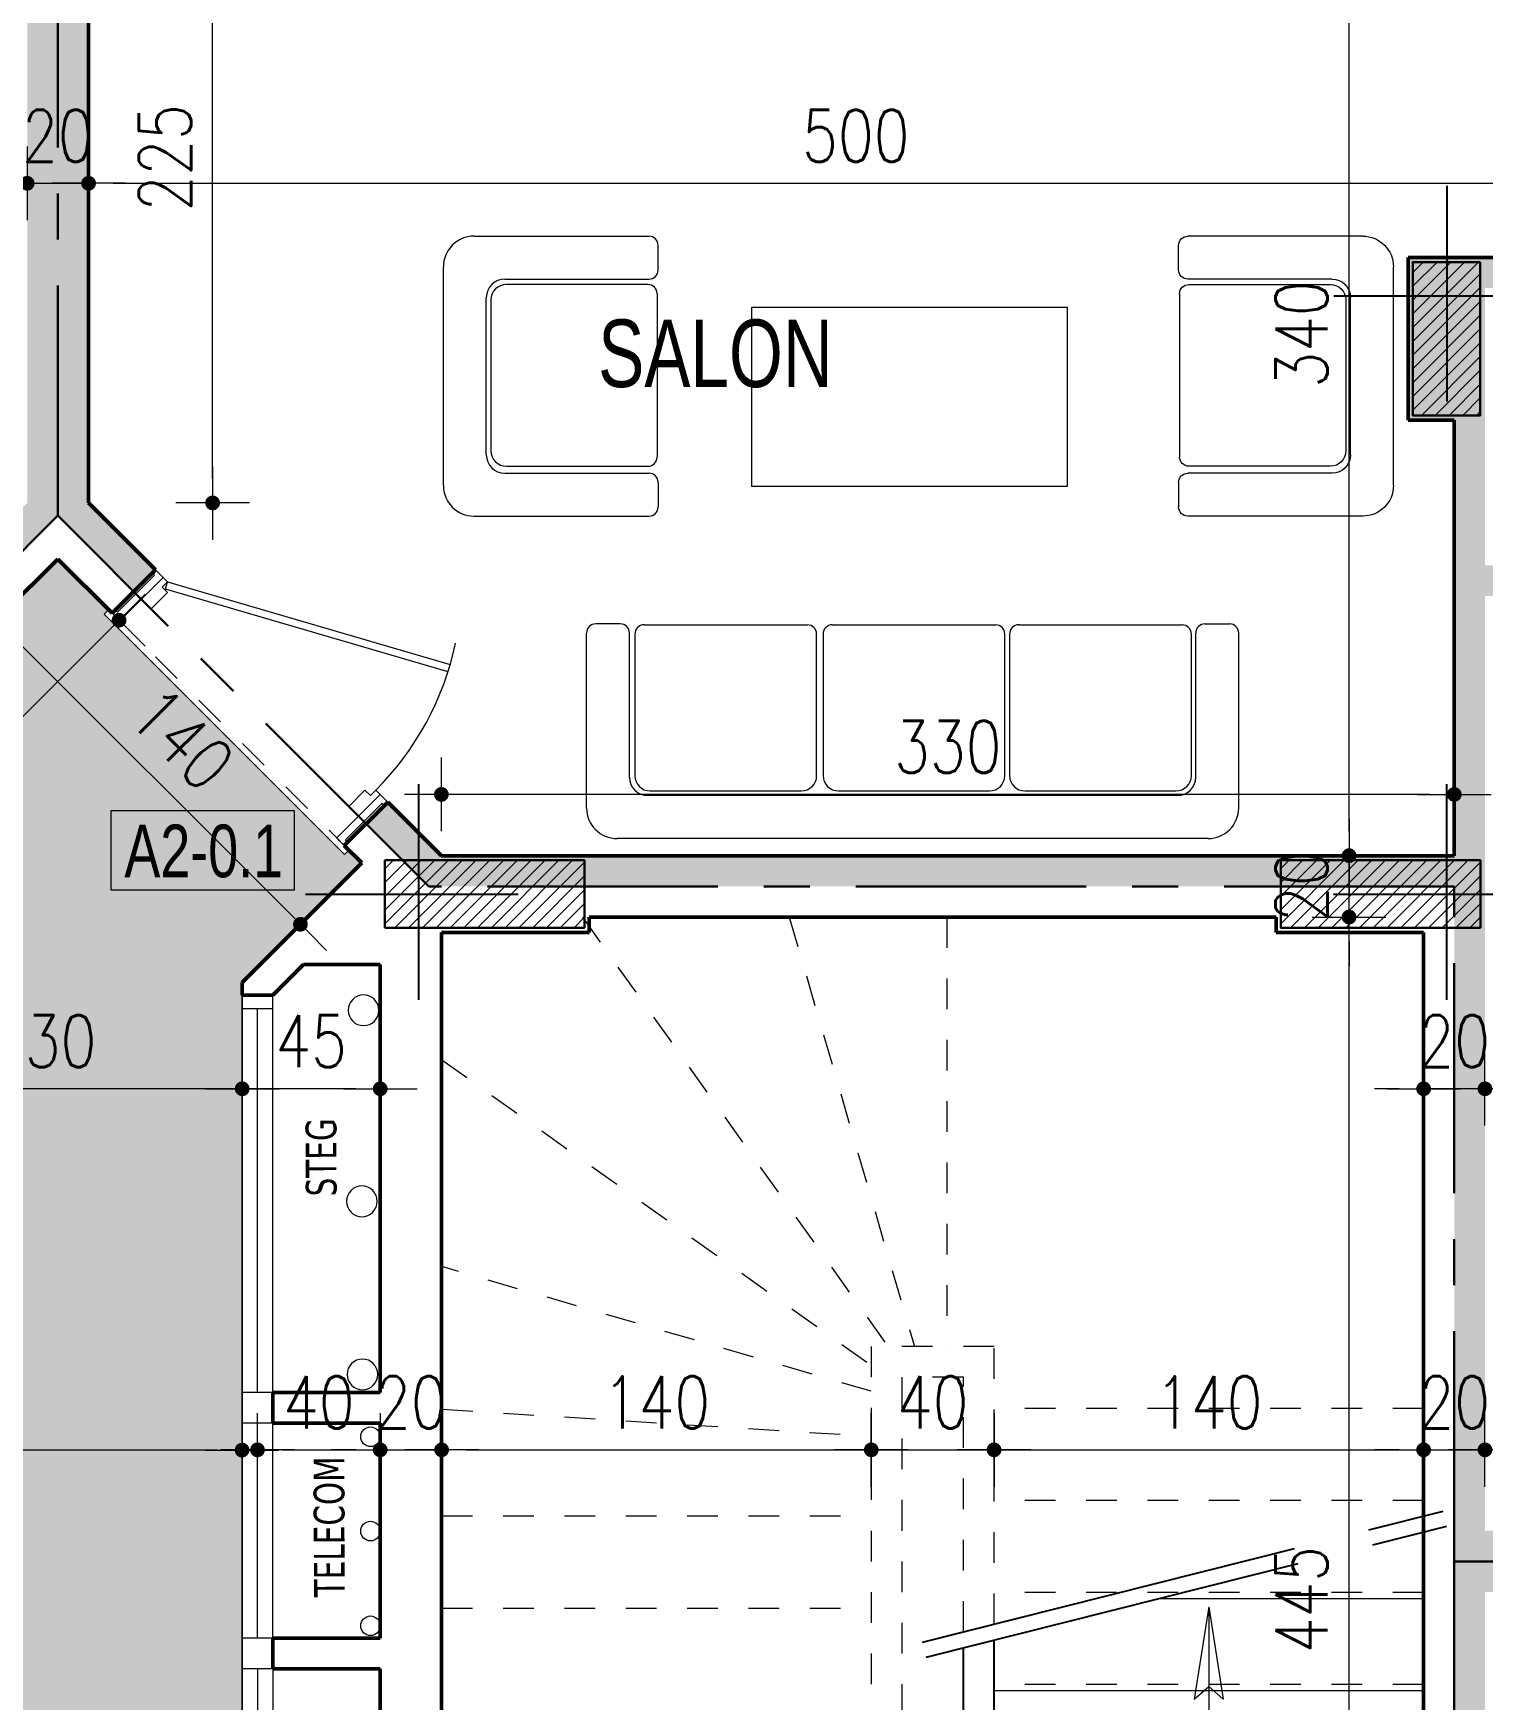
# Model space of a CAD drawing. Header units: millimetres. Extents: x 906 to 2589, y -1235 to -637.
# Drawn here: x 2512.02 to 2516.74, y -1221.06 to -1215.63 of the extents above; entities that cross this region are included whole.
import ezdxf
from ezdxf.enums import TextEntityAlignment as Align

# ---------------------------------------------------------------- set-up
doc = ezdxf.new("R2010")
doc.units = ezdxf.units.MM
for name, pattern in [('AXES', [2, 1.25, -0.25, 0.25, -0.25]), ('CONTINU', [0]), ('HIDDEN', [0.375, 0.25, -0.125])]:
    doc.linetypes.add(name, pattern=pattern)
doc.layers.get('DEFPOINTS').update_dxf_attribs({"color": 255, "lineweight": 13})
for name, color, linetype, lineweight in [('A-signe', 7, 'Continuous', 9), ('APPUITS', 7, 'Continuous', 18), ('AXE LIMITE', 1, 'AXES', 30), ('DIM.', 4, 'Continuous', 25), ('ESCALIER', 7, 'Continuous', 20), ('Extracteur cuisine 300m3', 7, 'Continuous', 20), ('FLECHE', 7, 'Continuous', 18), ('GARD- CORP', 7, 'Continuous', 25), ('HALL + COULOIR -HATCH', 71, 'Continuous', 15), ('interrompu', 7, 'HIDDEN', 15), ('MENUISERIE', 7, 'Continuous', 13), ('MEUBLE', 35, 'Continuous', 15), ('MUR 0.5', 7, 'Continuous', 50), ('POTEAUX ARCH', 7, 'Continuous', 30), ('POTEAUX HACHURE', 7, 'Continuous', 15), ('TEXTE', 7, 'Continuous', 20)]:
    doc.layers.add(name, color=color, linetype=linetype, lineweight=lineweight)
for name, color, linetype in [('AXE', 7, 'AXES'), ('TEINTE 1', 30, 'Continuous'), ('TEINTE 3', 150, 'Continuous'), ('teinte 5', 200, 'Continuous'), ('TEINTE SC', 254, 'Continuous')]:
    doc.layers.add(name, color=color, linetype=linetype)
doc.styles.add('atef', font='romans.shx', dxfattribs={"width": 0.8})
doc.styles.add('COTE', font='verdana.ttf', dxfattribs={"width": 0.7})
doc.styles.add('STYLE4', font='swisscl.ttf')
doc.dimstyles.new('COTEXT', dxfattribs={"dimscale": 0, "dimtxt": 0.17, "dimasz": 0.08, "dimexe": 0.015, "dimexo": 0.015, "dimgap": 0.07, "dimtad": 1, "dimdec": 0, "dimlfac": 100, "dimzin": 0, "dimdsep": 46, "dimtxsty": 'atef', "dimblk": 'SIG2', "dimcen": 0.15, "dimse1": 1, "dimse2": 1, "dimclrd": 256, "dimclre": 6, "dimclrt": 2, "dimadec": 0, "dimazin": 0, "dimtfac": 0.5, "dimtdec": 0, "dimtix": 1, "dimtmove": 2, "dimatfit": 1, "dimldrblk": 'SIG2', "dimfxl": 0.18, "dimtolj": 1, "dimtzin": 0, "dimlwd": 18, "dimarcsym": 0})
pattern_1 = [(45, (1414.793198, -316.19866), (-0.0224506403, 0.0224506403), [])]

# ---------------------------------------------------------------- blocks, each defined once
blk = doc.blocks.new('SIG2')
at = {"layer": 'A-signe'}
for p, q in [((0, 1.5), (0, 0.5)), ((-1.5, 0), (-0.5, 0)), ((-0.5, 0), (0.5, 0)), ((0, 0.5), (0, -0.5)), ((0.5, 0), (1.5, 0)), ((0, -0.5), (0, -1.5))]:
    blk.add_line(p, q, dxfattribs=at)
at = {"layer": 'A-signe', "const_width": 0.3}
blk.add_lwpolyline([(-0.15, 0, 1), (0.15, 0, 1)], format="xyb", close=True, dxfattribs=at)
blk = doc.blocks.new('*D763')
at = {"layer": 'DEFPOINTS', "color": 0, "transparency": 16777216}
for p in [(2516.751, -1219.0738), (2519.251, -1219.264), (2516.751, -1219.2819)]:
    blk.add_point(p, dxfattribs=at)
at = {"layer": 'DIM.', "lineweight": 18, "transparency": 16777216}
blk.add_line((2519.171, -1219.0738), (2516.831, -1219.0738), dxfattribs=at)
at = {"layer": 'DIM.', "lineweight": 18, "transparency": 16777216, "xscale": 0.08, "yscale": 0.08, "zscale": 0.08, "rotation": 180}
blk.add_blockref('SIG2', (2516.751, -1219.0738), dxfattribs=at)
at = {"layer": 'DIM.', "lineweight": 18, "transparency": 16777216, "xscale": 0.08, "yscale": 0.08, "zscale": 0.08}
blk.add_blockref('SIG2', (2519.251, -1219.0738), dxfattribs=at)
at = {"layer": 'DIM.', "color": 2, "transparency": 16777216, "insert": (2518.001, -1218.9188), "char_height": 0.17, "attachment_point": 5, "style": 'atef'}
blk.add_mtext('\\A1;250', dxfattribs=at)
blk = doc.blocks.new('PORTE')
at = {"layer": 'MENUISERIE'}
for p, q in [((0.02, 0), (0.8619, 0.4613)), ((0.8736, 0.4392), (0.0325, -0.0217)), ((0.0325, -0.0217), (0.02, 0))]:
    blk.add_line(p, q, dxfattribs=at)
for points in [[(0, 0), (0.02, 0), (0.02, -0.025), (0.045, -0.025), (0.045, -0.1), (0, -0.1)], [(1, 0), (0.98, 0), (0.98, -0.025), (0.955, -0.025), (0.955, -0.1), (1, -0.1)]]:
    blk.add_lwpolyline(points, dxfattribs=at)
blk.add_arc((0.02, 0), 0.96, 360, 32.9567, dxfattribs=at)
blk = doc.blocks.new('PORTE 1.00')
at = {"layer": 'MENUISERIE'}
blk.add_blockref('PORTE', (0, 0), dxfattribs=at)
blk = doc.blocks.new('*D632')
at = {"layer": 'DEFPOINTS', "color": 0, "transparency": 16777216}
for p in [(2515.976, -1218.514), (2516.3082, -1218.514), (2516.3836, -1222.964)]:
    blk.add_point(p, dxfattribs=at)
at = {"layer": 'DIM.', "lineweight": 18, "transparency": 16777216}
blk.add_line((2516.3082, -1222.884), (2516.3082, -1218.594), dxfattribs=at)
at = {"layer": 'DIM.', "lineweight": 18, "transparency": 16777216, "xscale": 0.08, "yscale": 0.08, "zscale": 0.08}
for p, rotation in [((2516.3082, -1218.514), 90), ((2516.3082, -1222.964), 270)]:
    blk.add_blockref('SIG2', p, dxfattribs=dict(at, rotation=rotation))
at = {"layer": 'DIM.', "color": 2, "transparency": 16777216, "insert": (2516.1532, -1220.739), "char_height": 0.17, "attachment_point": 5, "rotation": 90, "style": 'atef'}
blk.add_mtext('\\A1;445', dxfattribs=at)
blk = doc.blocks.new('*D633')
at = {"layer": 'DEFPOINTS', "color": 0, "transparency": 16777216}
for p in [(2516.3083, -1218.314), (2516.3838, -1218.314), (2515.9801, -1218.514)]:
    blk.add_point(p, dxfattribs=at)
at = {"layer": 'DIM.', "lineweight": 18, "transparency": 16777216}
for p, q in [((2516.3083, -1218.234), (2516.3083, -1218.154)), ((2516.3083, -1218.514), (2516.3083, -1218.314)), ((2516.3083, -1218.594), (2516.3083, -1218.674))]:
    blk.add_line(p, q, dxfattribs=at)
at = {"layer": 'DIM.', "lineweight": 18, "transparency": 16777216, "xscale": 0.08, "yscale": 0.08, "zscale": 0.08}
for p, rotation in [((2516.3083, -1218.314), 270), ((2516.3083, -1218.514), 90)]:
    blk.add_blockref('SIG2', p, dxfattribs=dict(at, rotation=rotation))
at = {"layer": 'DIM.', "color": 2, "transparency": 16777216, "insert": (2516.1533, -1218.414), "char_height": 0.17, "attachment_point": 5, "rotation": 90, "style": 'atef'}
blk.add_mtext('\\A1;20', dxfattribs=at)
blk = doc.blocks.new('*D800')
at = {"layer": 'DEFPOINTS', "color": 0, "transparency": 16777216}
for p in [(2516.3083, -1214.914), (2516.3083, -1214.914), (2516.3899, -1218.314)]:
    blk.add_point(p, dxfattribs=at)
at = {"layer": 'DIM.', "lineweight": 18, "transparency": 16777216}
blk.add_line((2516.3083, -1218.234), (2516.3083, -1214.994), dxfattribs=at)
at = {"layer": 'DIM.', "lineweight": 18, "transparency": 16777216, "xscale": 0.08, "yscale": 0.08, "zscale": 0.08}
for p, rotation in [((2516.3083, -1214.914), 90), ((2516.3083, -1218.314), 270)]:
    blk.add_blockref('SIG2', p, dxfattribs=dict(at, rotation=rotation))
at = {"layer": 'DIM.', "color": 2, "transparency": 16777216, "insert": (2516.1533, -1216.614), "char_height": 0.17, "attachment_point": 5, "rotation": 90, "style": 'atef'}
blk.add_mtext('\\A1;340', dxfattribs=at)
blk = doc.blocks.new('*D804')
at = {"layer": 'DEFPOINTS', "color": 0, "transparency": 16777216}
for p in [(2516.551, -1218.7587), (2516.751, -1218.7587), (2516.551, -1219.0738)]:
    blk.add_point(p, dxfattribs=at)
at = {"layer": 'DIM.', "lineweight": 18, "transparency": 16777216}
for p, q in [((2516.471, -1219.0738), (2516.391, -1219.0738)), ((2516.751, -1219.0738), (2516.551, -1219.0738)), ((2516.831, -1219.0738), (2516.911, -1219.0738))]:
    blk.add_line(p, q, dxfattribs=at)
at = {"layer": 'DIM.', "lineweight": 18, "transparency": 16777216, "xscale": 0.08, "yscale": 0.08, "zscale": 0.08}
blk.add_blockref('SIG2', (2516.551, -1219.0738), dxfattribs=at)
at = {"layer": 'DIM.', "lineweight": 18, "transparency": 16777216, "xscale": 0.08, "yscale": 0.08, "zscale": 0.08, "rotation": 180}
blk.add_blockref('SIG2', (2516.751, -1219.0738), dxfattribs=at)
at = {"layer": 'DIM.', "color": 2, "transparency": 16777216, "insert": (2516.651, -1218.9188), "char_height": 0.17, "attachment_point": 5, "style": 'atef'}
blk.add_mtext('\\A1;20', dxfattribs=at)
blk = doc.blocks.new('*D634')
at = {"layer": 'DEFPOINTS', "color": 0, "transparency": 16777216}
for p in [(2516.551, -1218.2207), (2513.3513, -1222.2862), (2513.3513, -1222.5864)]:
    blk.add_point(p, dxfattribs=at)
at = {"layer": 'DIM.', "lineweight": 18, "transparency": 16777216}
blk.add_line((2516.471, -1222.5864), (2513.4313, -1222.5864), dxfattribs=at)
at = {"layer": 'DIM.', "lineweight": 18, "transparency": 16777216, "xscale": 0.08, "yscale": 0.08, "zscale": 0.08, "rotation": 180}
blk.add_blockref('SIG2', (2513.3513, -1222.5864), dxfattribs=at)
at = {"layer": 'DIM.', "lineweight": 18, "transparency": 16777216, "xscale": 0.08, "yscale": 0.08, "zscale": 0.08}
blk.add_blockref('SIG2', (2516.551, -1222.5864), dxfattribs=at)
at = {"layer": 'DIM.', "color": 2, "transparency": 16777216, "insert": (2514.9512, -1222.4314), "char_height": 0.17, "attachment_point": 5, "style": 'atef'}
blk.add_mtext('\\A1;320', dxfattribs=at)
blk = doc.blocks.new('*D635')
at = {"layer": 'DEFPOINTS', "color": 0, "transparency": 16777216}
for p in [(2513.1513, -1218.1009), (2513.3513, -1222.2862), (2513.1513, -1222.5864)]:
    blk.add_point(p, dxfattribs=at)
at = {"layer": 'DIM.', "lineweight": 18, "transparency": 16777216}
for p, q in [((2513.0713, -1222.5864), (2512.9913, -1222.5864)), ((2513.3513, -1222.5864), (2513.1513, -1222.5864)), ((2513.4313, -1222.5864), (2513.5113, -1222.5864))]:
    blk.add_line(p, q, dxfattribs=at)
at = {"layer": 'DIM.', "lineweight": 18, "transparency": 16777216, "xscale": 0.08, "yscale": 0.08, "zscale": 0.08}
blk.add_blockref('SIG2', (2513.1513, -1222.5864), dxfattribs=at)
at = {"layer": 'DIM.', "lineweight": 18, "transparency": 16777216, "xscale": 0.08, "yscale": 0.08, "zscale": 0.08, "rotation": 180}
blk.add_blockref('SIG2', (2513.3513, -1222.5864), dxfattribs=at)
at = {"layer": 'DIM.', "color": 2, "transparency": 16777216, "insert": (2513.2513, -1222.4314), "char_height": 0.17, "attachment_point": 5, "style": 'atef'}
blk.add_mtext('\\A1;20', dxfattribs=at)
blk = doc.blocks.new('*D636')
at = {"layer": 'DEFPOINTS', "color": 0, "transparency": 16777216}
for p in [(2513.1513, -1218.6389), (2512.7015, -1218.7475), (2512.7015, -1219.0738)]:
    blk.add_point(p, dxfattribs=at)
at = {"layer": 'DIM.', "lineweight": 18, "transparency": 16777216}
blk.add_line((2513.0713, -1219.0738), (2512.7815, -1219.0738), dxfattribs=at)
at = {"layer": 'DIM.', "lineweight": 18, "transparency": 16777216, "xscale": 0.08, "yscale": 0.08, "zscale": 0.08, "rotation": 180}
blk.add_blockref('SIG2', (2512.7015, -1219.0738), dxfattribs=at)
at = {"layer": 'DIM.', "lineweight": 18, "transparency": 16777216, "xscale": 0.08, "yscale": 0.08, "zscale": 0.08}
blk.add_blockref('SIG2', (2513.1513, -1219.0738), dxfattribs=at)
at = {"layer": 'DIM.', "color": 2, "transparency": 16777216, "insert": (2512.9264, -1218.9188), "char_height": 0.17, "attachment_point": 5, "style": 'atef'}
blk.add_mtext('\\A1;45', dxfattribs=at)
blk = doc.blocks.new('*D637')
at = {"layer": 'DEFPOINTS', "color": 0, "transparency": 16777216}
for p in [(2511.4015, -1218.6921), (2512.7015, -1218.7475), (2511.4015, -1219.0738)]:
    blk.add_point(p, dxfattribs=at)
at = {"layer": 'DIM.', "lineweight": 18, "transparency": 16777216}
blk.add_line((2512.6215, -1219.0738), (2511.4815, -1219.0738), dxfattribs=at)
at = {"layer": 'DIM.', "lineweight": 18, "transparency": 16777216, "xscale": 0.08, "yscale": 0.08, "zscale": 0.08, "rotation": 180}
blk.add_blockref('SIG2', (2511.4015, -1219.0738), dxfattribs=at)
at = {"layer": 'DIM.', "lineweight": 18, "transparency": 16777216, "xscale": 0.08, "yscale": 0.08, "zscale": 0.08}
blk.add_blockref('SIG2', (2512.7015, -1219.0738), dxfattribs=at)
at = {"layer": 'DIM.', "color": 2, "transparency": 16777216, "insert": (2512.0515, -1218.9188), "char_height": 0.17, "attachment_point": 5, "style": 'atef'}
blk.add_mtext('\\A1;130', dxfattribs=at)
blk = doc.blocks.new('*D815')
at = {"layer": 'DEFPOINTS', "color": 0, "transparency": 16777216}
for p in [(2507.501, -1215.314), (2512.001, -1215.314), (2512.001, -1216.1226)]:
    blk.add_point(p, dxfattribs=at)
at = {"layer": 'DIM.', "lineweight": 18, "transparency": 16777216}
blk.add_line((2507.581, -1216.1226), (2511.921, -1216.1226), dxfattribs=at)
at = {"layer": 'DIM.', "lineweight": 18, "transparency": 16777216, "xscale": 0.08, "yscale": 0.08, "zscale": 0.08, "rotation": 180}
blk.add_blockref('SIG2', (2507.501, -1216.1226), dxfattribs=at)
at = {"layer": 'DIM.', "lineweight": 18, "transparency": 16777216, "xscale": 0.08, "yscale": 0.08, "zscale": 0.08}
blk.add_blockref('SIG2', (2512.001, -1216.1226), dxfattribs=at)
at = {"layer": 'DIM.', "color": 2, "transparency": 16777216, "insert": (2509.751, -1215.9676), "char_height": 0.17, "attachment_point": 5, "style": 'atef'}
blk.add_mtext('\\A1;450', dxfattribs=at)
blk = doc.blocks.new('*D816')
at = {"layer": 'DEFPOINTS', "color": 0, "transparency": 16777216}
for p in [(2512.001, -1215.314), (2512.201, -1215.3637), (2512.201, -1216.1226)]:
    blk.add_point(p, dxfattribs=at)
at = {"layer": 'DIM.', "lineweight": 18, "transparency": 16777216}
for p, q in [((2511.921, -1216.1226), (2511.841, -1216.1226)), ((2512.001, -1216.1226), (2512.201, -1216.1226)), ((2512.281, -1216.1226), (2512.361, -1216.1226))]:
    blk.add_line(p, q, dxfattribs=at)
at = {"layer": 'DIM.', "lineweight": 18, "transparency": 16777216, "xscale": 0.08, "yscale": 0.08, "zscale": 0.08}
blk.add_blockref('SIG2', (2512.001, -1216.1226), dxfattribs=at)
at = {"layer": 'DIM.', "lineweight": 18, "transparency": 16777216, "xscale": 0.08, "yscale": 0.08, "zscale": 0.08, "rotation": 180}
blk.add_blockref('SIG2', (2512.201, -1216.1226), dxfattribs=at)
at = {"layer": 'DIM.', "color": 2, "transparency": 16777216, "insert": (2512.101, -1215.9676), "char_height": 0.17, "attachment_point": 5, "style": 'atef'}
blk.add_mtext('\\A1;20', dxfattribs=at)
blk = doc.blocks.new('*D817')
at = {"layer": 'DEFPOINTS', "color": 0, "transparency": 16777216}
for p in [(2512.201, -1215.3637), (2517.201, -1216.1226), (2517.201, -1216.214)]:
    blk.add_point(p, dxfattribs=at)
at = {"layer": 'DIM.', "lineweight": 18, "transparency": 16777216}
blk.add_line((2512.281, -1216.1226), (2517.121, -1216.1226), dxfattribs=at)
at = {"layer": 'DIM.', "lineweight": 18, "transparency": 16777216, "xscale": 0.08, "yscale": 0.08, "zscale": 0.08, "rotation": 180}
blk.add_blockref('SIG2', (2512.201, -1216.1226), dxfattribs=at)
at = {"layer": 'DIM.', "lineweight": 18, "transparency": 16777216, "xscale": 0.08, "yscale": 0.08, "zscale": 0.08}
blk.add_blockref('SIG2', (2517.201, -1216.1226), dxfattribs=at)
at = {"layer": 'DIM.', "color": 2, "transparency": 16777216, "insert": (2514.701, -1215.9676), "char_height": 0.17, "attachment_point": 5, "style": 'atef'}
blk.add_mtext('\\A1;500', dxfattribs=at)
blk = doc.blocks.new('*D825')
at = {"layer": 'DEFPOINTS', "color": 0, "transparency": 16777216}
for p in [(2512.7513, -1219.7808), (2513.1513, -1220.164), (2513.1513, -1220.2506)]:
    blk.add_point(p, dxfattribs=at)
at = {"layer": 'DIM.', "lineweight": 18, "transparency": 16777216}
blk.add_line((2512.8313, -1220.2506), (2513.0713, -1220.2506), dxfattribs=at)
at = {"layer": 'DIM.', "lineweight": 18, "transparency": 16777216, "xscale": 0.08, "yscale": 0.08, "zscale": 0.08, "rotation": 180}
blk.add_blockref('SIG2', (2512.7513, -1220.2506), dxfattribs=at)
at = {"layer": 'DIM.', "lineweight": 18, "transparency": 16777216, "xscale": 0.08, "yscale": 0.08, "zscale": 0.08}
blk.add_blockref('SIG2', (2513.1513, -1220.2506), dxfattribs=at)
at = {"layer": 'DIM.', "color": 2, "transparency": 16777216, "insert": (2512.9513, -1220.0956), "char_height": 0.17, "attachment_point": 5, "style": 'atef'}
blk.add_mtext('\\A1;40', dxfattribs=at)
blk = doc.blocks.new('*D826')
at = {"layer": 'DEFPOINTS', "color": 0, "transparency": 16777216}
for p in [(2513.1513, -1220.164), (2513.3513, -1220.2506), (2513.3513, -1220.3608)]:
    blk.add_point(p, dxfattribs=at)
at = {"layer": 'DIM.', "lineweight": 18, "transparency": 16777216}
for p, q in [((2513.0713, -1220.2506), (2512.9913, -1220.2506)), ((2513.1513, -1220.2506), (2513.3513, -1220.2506)), ((2513.4313, -1220.2506), (2513.5113, -1220.2506))]:
    blk.add_line(p, q, dxfattribs=at)
at = {"layer": 'DIM.', "lineweight": 18, "transparency": 16777216, "xscale": 0.08, "yscale": 0.08, "zscale": 0.08}
blk.add_blockref('SIG2', (2513.1513, -1220.2506), dxfattribs=at)
at = {"layer": 'DIM.', "lineweight": 18, "transparency": 16777216, "xscale": 0.08, "yscale": 0.08, "zscale": 0.08, "rotation": 180}
blk.add_blockref('SIG2', (2513.3513, -1220.2506), dxfattribs=at)
at = {"layer": 'DIM.', "color": 2, "transparency": 16777216, "insert": (2513.2513, -1220.0956), "char_height": 0.17, "attachment_point": 5, "style": 'atef'}
blk.add_mtext('\\A1;20', dxfattribs=at)
blk = doc.blocks.new('*D827')
at = {"layer": 'DEFPOINTS', "color": 0, "transparency": 16777216}
for p in [(2514.7513, -1220.2506), (2514.7513, -1220.314), (2513.3513, -1220.3608)]:
    blk.add_point(p, dxfattribs=at)
at = {"layer": 'DIM.', "lineweight": 18, "transparency": 16777216}
blk.add_line((2513.4313, -1220.2506), (2514.6713, -1220.2506), dxfattribs=at)
at = {"layer": 'DIM.', "lineweight": 18, "transparency": 16777216, "xscale": 0.08, "yscale": 0.08, "zscale": 0.08, "rotation": 180}
blk.add_blockref('SIG2', (2513.3513, -1220.2506), dxfattribs=at)
at = {"layer": 'DIM.', "lineweight": 18, "transparency": 16777216, "xscale": 0.08, "yscale": 0.08, "zscale": 0.08}
blk.add_blockref('SIG2', (2514.7513, -1220.2506), dxfattribs=at)
at = {"layer": 'DIM.', "color": 2, "transparency": 16777216, "insert": (2514.0513, -1220.0956), "char_height": 0.17, "attachment_point": 5, "style": 'atef'}
blk.add_mtext('\\A1;140', dxfattribs=at)
blk = doc.blocks.new('*D651')
at = {"layer": 'DEFPOINTS', "color": 0, "transparency": 16777216}
for p in [(2515.1513, -1220.2506), (2515.1513, -1220.4158), (2514.7513, -1220.7054)]:
    blk.add_point(p, dxfattribs=at)
at = {"layer": 'DIM.', "lineweight": 18, "transparency": 16777216}
blk.add_line((2514.8313, -1220.2506), (2515.0713, -1220.2506), dxfattribs=at)
at = {"layer": 'DIM.', "lineweight": 18, "transparency": 16777216, "xscale": 0.08, "yscale": 0.08, "zscale": 0.08, "rotation": 180}
blk.add_blockref('SIG2', (2514.7513, -1220.2506), dxfattribs=at)
at = {"layer": 'DIM.', "lineweight": 18, "transparency": 16777216, "xscale": 0.08, "yscale": 0.08, "zscale": 0.08}
blk.add_blockref('SIG2', (2515.1513, -1220.2506), dxfattribs=at)
at = {"layer": 'DIM.', "color": 2, "transparency": 16777216, "insert": (2514.9513, -1220.0956), "char_height": 0.17, "attachment_point": 5, "style": 'atef'}
blk.add_mtext('\\A1;40', dxfattribs=at)
blk = doc.blocks.new('*D828')
at = {"layer": 'DEFPOINTS', "color": 0, "transparency": 16777216}
for p in [(2515.1513, -1219.914), (2516.551, -1220.2506), (2516.551, -1220.2506)]:
    blk.add_point(p, dxfattribs=at)
at = {"layer": 'DIM.', "lineweight": 18, "transparency": 16777216}
blk.add_line((2515.2313, -1220.2506), (2516.471, -1220.2506), dxfattribs=at)
at = {"layer": 'DIM.', "lineweight": 18, "transparency": 16777216, "xscale": 0.08, "yscale": 0.08, "zscale": 0.08, "rotation": 180}
blk.add_blockref('SIG2', (2515.1513, -1220.2506), dxfattribs=at)
at = {"layer": 'DIM.', "lineweight": 18, "transparency": 16777216, "xscale": 0.08, "yscale": 0.08, "zscale": 0.08}
blk.add_blockref('SIG2', (2516.551, -1220.2506), dxfattribs=at)
at = {"layer": 'DIM.', "color": 2, "transparency": 16777216, "insert": (2515.8511, -1220.0956), "char_height": 0.17, "attachment_point": 5, "style": 'atef'}
blk.add_mtext('\\A1;140', dxfattribs=at)
blk = doc.blocks.new('*D829')
at = {"layer": 'DEFPOINTS', "color": 0, "transparency": 16777216}
for p in [(2516.551, -1220.2506), (2516.751, -1220.2506), (2516.751, -1220.514)]:
    blk.add_point(p, dxfattribs=at)
at = {"layer": 'DIM.', "lineweight": 18, "transparency": 16777216}
for p, q in [((2516.471, -1220.2506), (2516.391, -1220.2506)), ((2516.551, -1220.2506), (2516.751, -1220.2506)), ((2516.831, -1220.2506), (2516.911, -1220.2506))]:
    blk.add_line(p, q, dxfattribs=at)
at = {"layer": 'DIM.', "lineweight": 18, "transparency": 16777216, "xscale": 0.08, "yscale": 0.08, "zscale": 0.08}
blk.add_blockref('SIG2', (2516.551, -1220.2506), dxfattribs=at)
at = {"layer": 'DIM.', "lineweight": 18, "transparency": 16777216, "xscale": 0.08, "yscale": 0.08, "zscale": 0.08, "rotation": 180}
blk.add_blockref('SIG2', (2516.751, -1220.2506), dxfattribs=at)
at = {"layer": 'DIM.', "color": 2, "transparency": 16777216, "insert": (2516.651, -1220.0956), "char_height": 0.17, "attachment_point": 5, "style": 'atef'}
blk.add_mtext('\\A1;20', dxfattribs=at)
blk = doc.blocks.new('*D830')
at = {"layer": 'DEFPOINTS', "color": 0, "transparency": 16777216}
for p in [(2518.251, -1220.2506), (2516.751, -1220.514), (2518.251, -1220.514)]:
    blk.add_point(p, dxfattribs=at)
at = {"layer": 'DIM.', "lineweight": 18, "transparency": 16777216}
blk.add_line((2516.831, -1220.2506), (2518.171, -1220.2506), dxfattribs=at)
at = {"layer": 'DIM.', "lineweight": 18, "transparency": 16777216, "xscale": 0.08, "yscale": 0.08, "zscale": 0.08, "rotation": 180}
blk.add_blockref('SIG2', (2516.751, -1220.2506), dxfattribs=at)
at = {"layer": 'DIM.', "lineweight": 18, "transparency": 16777216, "xscale": 0.08, "yscale": 0.08, "zscale": 0.08}
blk.add_blockref('SIG2', (2518.251, -1220.2506), dxfattribs=at)
at = {"layer": 'DIM.', "color": 2, "transparency": 16777216, "insert": (2517.501, -1220.0956), "char_height": 0.17, "attachment_point": 5, "style": 'atef'}
blk.add_mtext('\\A1;150', dxfattribs=at)
blk = doc.blocks.new('*D861')
at = {"layer": 'DEFPOINTS', "color": 0, "transparency": 16777216}
for p in [(2513.3506, -1218.1144), (2513.3506, -1218.314), (2516.651, -1218.314)]:
    blk.add_point(p, dxfattribs=at)
at = {"layer": 'DIM.', "lineweight": 18, "transparency": 16777216}
blk.add_line((2516.571, -1218.1144), (2513.4306, -1218.1144), dxfattribs=at)
at = {"layer": 'DIM.', "lineweight": 18, "transparency": 16777216, "xscale": 0.08, "yscale": 0.08, "zscale": 0.08, "rotation": 180}
blk.add_blockref('SIG2', (2513.3506, -1218.1144), dxfattribs=at)
at = {"layer": 'DIM.', "lineweight": 18, "transparency": 16777216, "xscale": 0.08, "yscale": 0.08, "zscale": 0.08}
blk.add_blockref('SIG2', (2516.651, -1218.1144), dxfattribs=at)
at = {"layer": 'DIM.', "color": 2, "transparency": 16777216, "insert": (2515.0008, -1217.9594), "char_height": 0.17, "attachment_point": 5, "style": 'atef'}
blk.add_mtext('\\A1;330', dxfattribs=at)
blk = doc.blocks.new('*D862')
at = {"layer": 'DEFPOINTS', "color": 0, "transparency": 16777216}
for p in [(2512.201, -1214.914), (2512.6052, -1214.914), (2512.201, -1217.1644)]:
    blk.add_point(p, dxfattribs=at)
at = {"layer": 'DIM.', "lineweight": 18, "transparency": 16777216}
blk.add_line((2512.6052, -1217.0844), (2512.6052, -1214.994), dxfattribs=at)
at = {"layer": 'DIM.', "lineweight": 18, "transparency": 16777216, "xscale": 0.08, "yscale": 0.08, "zscale": 0.08}
for p, rotation in [((2512.6052, -1214.914), 90), ((2512.6052, -1217.1644), 270)]:
    blk.add_blockref('SIG2', p, dxfattribs=dict(at, rotation=rotation))
at = {"layer": 'DIM.', "color": 2, "transparency": 16777216, "insert": (2512.4502, -1216.0392), "char_height": 0.17, "attachment_point": 5, "rotation": 90, "style": 'atef'}
blk.add_mtext('\\A1;225', dxfattribs=at)
blk = doc.blocks.new('*D890')
at = {"layer": 'DEFPOINTS', "color": 0, "transparency": 16777216}
for p in [(2510.5513, -1220.2515), (2510.5513, -1221.0547), (2512.7013, -1221.0547)]:
    blk.add_point(p, dxfattribs=at)
at = {"layer": 'DIM.', "lineweight": 18, "transparency": 16777216}
blk.add_line((2512.6213, -1220.2515), (2510.6313, -1220.2515), dxfattribs=at)
at = {"layer": 'DIM.', "lineweight": 18, "transparency": 16777216, "xscale": 0.08, "yscale": 0.08, "zscale": 0.08, "rotation": 180}
blk.add_blockref('SIG2', (2510.5513, -1220.2515), dxfattribs=at)
at = {"layer": 'DIM.', "lineweight": 18, "transparency": 16777216, "xscale": 0.08, "yscale": 0.08, "zscale": 0.08}
blk.add_blockref('SIG2', (2512.7013, -1220.2515), dxfattribs=at)
at = {"layer": 'DIM.', "color": 2, "transparency": 16777216, "insert": (2511.6263, -1220.0965), "char_height": 0.17, "attachment_point": 5, "style": 'atef'}
blk.add_mtext('\\A1;215', dxfattribs=at)
blk = doc.blocks.new('*D1055')
at = {"layer": 'DEFPOINTS', "color": 0, "transparency": 16777216}
for p in [(2512.101, -1217.3472), (2511.9009, -1217.5473), (2513.0913, -1218.3376)]:
    blk.add_point(p, dxfattribs=at)
at = {"layer": 'DIM.', "lineweight": 18, "transparency": 16777216}
blk.add_line((2512.8347, -1218.4811), (2511.9575, -1217.6039), dxfattribs=at)
at = {"layer": 'DIM.', "lineweight": 18, "transparency": 16777216, "xscale": 0.08, "yscale": 0.08, "zscale": 0.08}
for p, rotation in [((2511.9009, -1217.5473), 135.0000000000066), ((2512.8913, -1218.5377), 315.0000000000066)]:
    blk.add_blockref('SIG2', p, dxfattribs=dict(at, rotation=rotation))
at = {"layer": 'DIM.', "color": 2, "transparency": 16777216, "insert": (2512.5057, -1217.9329), "char_height": 0.17, "attachment_point": 5, "rotation": 315, "style": 'atef'}
blk.add_mtext('\\A1;140', dxfattribs=at)
blk = doc.blocks.new('*D1056')
at = {"layer": 'DEFPOINTS', "color": 0, "transparency": 16777216}
for p in [(2512.101, -1217.3472), (2512.3004, -1217.5466), (2511.1107, -1218.3375)]:
    blk.add_point(p, dxfattribs=at)
at = {"layer": 'DIM.', "lineweight": 18, "transparency": 16777216}
blk.add_line((2511.3667, -1218.4803), (2512.2438, -1217.6032), dxfattribs=at)
at = {"layer": 'DIM.', "lineweight": 18, "transparency": 16777216, "xscale": 0.08, "yscale": 0.08, "zscale": 0.08}
for p, rotation in [((2512.3004, -1217.5466), 45.00000000002631), ((2511.3101, -1218.5369), 225.0000000000263)]:
    blk.add_blockref('SIG2', p, dxfattribs=dict(at, rotation=rotation))
at = {"layer": 'DIM.', "color": 2, "transparency": 16777216, "insert": (2511.6956, -1217.9321), "char_height": 0.17, "attachment_point": 5, "rotation": 45, "style": 'atef'}
blk.add_mtext('\\A1;140', dxfattribs=at)
blk = doc.blocks.new('Sofa3P')
for p, q in [((-0.9625, 0), (0.9625, 0)), ((-1.0625, -0.1), (-1.0625, -0.6699)), ((1.0625, -0.1), (1.0625, -0.6699)), ((-0.8625, -0.14), (0.8625, -0.14)), ((-0.3659, -0.1553), (-0.8582, -0.1553)), ((0.2417, -0.1553), (-0.2505, -0.1553)), ((0.855, -0.1553), (0.3627, -0.1553)), ((-0.9225, -0.2), (-0.9225, -0.6699)), ((-0.9082, -0.2053), (-0.9082, -0.6667)), ((-0.3159, -0.6667), (-0.3159, -0.2053)), ((-0.3005, -0.2053), (-0.3005, -0.6667)), ((0.2917, -0.6667), (0.2917, -0.2053)), ((0.3127, -0.2053), (0.3127, -0.6667)), ((0.905, -0.6667), (0.905, -0.2053)), ((0.9225, -0.2), (0.9225, -0.6699)), ((-0.9525, -0.6999), (-1.0325, -0.6999)), ((-0.3459, -0.6967), (-0.8782, -0.6967)), ((0.2617, -0.6967), (-0.2705, -0.6967)), ((0.875, -0.6967), (0.3427, -0.6967)), ((0.9525, -0.6999), (1.0325, -0.6999))]:
    blk.add_line(p, q)
for centre, radius, start, end in [((-0.9625, -0.1), 0.1, 90, 180), ((0.9625, -0.1), 0.1, 0, 90), ((-0.8625, -0.2), 0.06, 90, 180), ((-0.8582, -0.2053), 0.05, 90, 180), ((-0.3659, -0.2053), 0.05, 0, 90), ((-0.2505, -0.2053), 0.05, 90, 180), ((0.2417, -0.2053), 0.05, 0, 90), ((0.3627, -0.2053), 0.05, 90, 180), ((0.855, -0.2053), 0.05, 0, 90), ((0.8625, -0.2), 0.06, 0, 90), ((-1.0325, -0.6699), 0.03, 180, 270), ((-0.9525, -0.6699), 0.03, 270, 0), ((-0.8782, -0.6667), 0.03, 180, 270), ((-0.3459, -0.6667), 0.03, 270, 0), ((-0.2705, -0.6667), 0.03, 180, 270), ((0.2617, -0.6667), 0.03, 270, 0), ((0.3427, -0.6667), 0.03, 180, 270), ((0.875, -0.6667), 0.03, 270, 0), ((0.9525, -0.6699), 0.03, 180, 270), ((1.0325, -0.6699), 0.03, 270, 0)]:
    blk.add_arc(centre, radius, start, end)
blk = doc.blocks.new('Sofa1P')
for p, q in [((-0.3562, 0), (0.3562, 0)), ((-0.4562, -0.1), (-0.4562, -0.6699)), ((0.4562, -0.1), (0.4562, -0.6699)), ((-0.2563, -0.14), (0.2563, -0.14)), ((0.2487, -0.1553), (-0.2436, -0.1553)), ((-0.3162, -0.2), (-0.3162, -0.6699)), ((-0.2936, -0.2053), (-0.2936, -0.6667)), ((0.2987, -0.6667), (0.2987, -0.2053)), ((0.3162, -0.2), (0.3162, -0.6699)), ((-0.3462, -0.6999), (-0.4262, -0.6999)), ((0.2687, -0.6967), (-0.2636, -0.6967)), ((0.3462, -0.6999), (0.4262, -0.6999))]:
    blk.add_line(p, q)
for centre, radius, start, end in [((-0.3562, -0.1), 0.1, 90, 180), ((0.3562, -0.1), 0.1, 0, 90), ((-0.2563, -0.2), 0.06, 90, 180), ((-0.2436, -0.2053), 0.05, 90, 180), ((0.2487, -0.2053), 0.05, 0, 90), ((0.2563, -0.2), 0.06, 0, 90), ((-0.4262, -0.6699), 0.03, 180, 270), ((-0.3462, -0.6699), 0.03, 270, 0), ((-0.2636, -0.6667), 0.03, 180, 270), ((0.2687, -0.6667), 0.03, 270, 0), ((0.3462, -0.6699), 0.03, 180, 270), ((0.4262, -0.6699), 0.03, 270, 0)]:
    blk.add_arc(centre, radius, start, end)

msp = doc.modelspace()

# ---------------------------------------------------------------- hatches: boundary and pattern name
at = {"layer": 'POTEAUX HACHURE'}
h = msp.add_hatch(dxfattribs=at)
h.set_pattern_fill('ANSI31', color=256, scale=0.01)
h.set_pattern_definition([(45, (1414.79302, -322.498674), (-0.0224506403, 0.0224506403), [])])
h.paths.add_polyline_path([(2516.7358, -1216.3791), (2516.5157, -1216.3791), (2516.5157, -1216.879), (2516.7358, -1216.879)])
h = msp.add_hatch(dxfattribs=at)
h.set_pattern_fill('ANSI31', color=256, scale=0.01)
h.set_pattern_definition(pattern_1)
h.paths.add_polyline_path([(2513.1667, -1218.549), (2513.8168, -1218.549), (2513.8168, -1218.3291), (2513.1667, -1218.3291)])
h = msp.add_hatch(dxfattribs=at)
h.set_pattern_fill('ANSI31', color=256, scale=0.01)
h.set_pattern_definition(pattern_1)
h.paths.add_polyline_path([(2516.736, -1218.549), (2516.0858, -1218.549), (2516.0858, -1218.3291), (2516.736, -1218.3291)])
at = {"layer": 'TEINTE 1', "linetype": 'CONTINU'}
h = msp.add_hatch(color=256, dxfattribs=at)
h.dxf.hatch_style = 1
h.paths.add_polyline_path([(2516.651, -1220.614), (2516.651, -1221.9239), (2516.751, -1221.9239), (2516.751, -1220.714), (2518.251, -1220.714), (2518.251, -1220.814), (2518.501, -1220.814), (2518.501, -1220.714), (2519.0709, -1220.714), (2519.0709, -1220.7639), (2519.501, -1220.7639), (2519.501, -1220.614)])
at = {"layer": 'TEINTE 3', "linetype": 'CONTINU'}
h = msp.add_hatch(color=256, dxfattribs=at)
h.dxf.hatch_style = 1
h.paths.add_polyline_path([(2512.101, -1213.464), (2512.001, -1213.464), (2512.001, -1214.564), (2511.901, -1214.564), (2511.901, -1214.914), (2512.001, -1214.914), (2512.001, -1217.1644), (2511.7828, -1217.3826), (2511.8535, -1217.4533), (2512.101, -1217.2058)])
at = {"layer": 'teinte 5', "linetype": 'CONTINU'}
h = msp.add_hatch(color=256, dxfattribs=at)
h.dxf.hatch_style = 1
h.paths.add_polyline_path([(2512.401, -1214.564), (2512.201, -1214.564), (2512.201, -1213.464), (2512.101, -1213.464), (2512.101, -1217.2058), (2512.3485, -1217.4533), (2512.4192, -1217.3826), (2512.201, -1217.1644), (2512.201, -1214.914), (2512.401, -1214.914)])
h = msp.add_hatch(color=256, dxfattribs=at)
h.dxf.hatch_style = 1
h.paths.add_polyline_path([(2516.7511, -1216.464), (2517.2511, -1216.464), (2517.2511, -1216.564), (2517.3511, -1216.564), (2517.3511, -1216.464), (2517.4404, -1216.464), (2517.4404, -1216.364), (2517.301, -1216.364), (2517.301, -1216.214), (2517.201, -1216.214), (2517.201, -1216.364), (2516.5008, -1216.364), (2516.5008, -1216.8941), (2516.651, -1216.8941), (2516.651, -1218.314), (2513.3506, -1218.314), (2513.1758, -1218.1392), (2513.1051, -1218.2099), (2513.3092, -1218.414), (2516.651, -1218.414), (2516.651, -1220.614), (2519.501, -1220.614), (2519.501, -1220.514), (2518.501, -1220.514), (2518.501, -1220.414), (2518.251, -1220.414), (2518.251, -1220.514), (2516.751, -1220.514), (2516.751, -1217.4679), (2517.3511, -1217.4679), (2517.3511, -1217.3679), (2516.7511, -1217.3679)])
at = {"layer": 'TEINTE SC'}
h = msp.add_hatch(color=256, dxfattribs=at)
h.dxf.hatch_style = 1
h.paths.add_polyline_path([(2510.6213, -1223.7558), (2510.6013, -1223.7558), (2510.6013, -1223.964), (2510.701, -1223.964), (2510.701, -1224.2658), (2510.721, -1224.2658), (2510.721, -1225.3734), (2510.701, -1225.3734), (2510.701, -1228.264), (2512.251, -1228.264), (2512.251, -1226.544), (2512.201, -1226.544), (2512.201, -1226.264), (2512.251, -1226.264), (2512.2509, -1226.13), (2512.2309, -1226.13), (2512.2309, -1225.0224), (2512.2509, -1225.0224), (2512.251, -1222.964), (2513.1513, -1222.964), (2513.1513, -1222.8337), (2513.1313, -1222.8337), (2513.1313, -1221.7983), (2513.1513, -1221.7983), (2513.1513, -1221.764), (2512.7015, -1221.764), (2512.7015, -1218.7275), (2513.0913, -1218.3376), (2513.0494, -1218.2957), (2513.0353, -1218.3098), (2512.2521, -1217.5267), (2512.2662, -1217.5125), (2512.101, -1217.3472), (2511.9357, -1217.5125), (2511.9498, -1217.5267), (2511.1666, -1218.3098), (2511.1525, -1218.2957), (2511.1107, -1218.3375), (2511.4015, -1218.6282), (2511.4015, -1219.664), (2510.5514, -1219.664), (2510.5513, -1221.364), (2510.6013, -1221.364), (2510.6013, -1221.6478), (2510.6213, -1221.6478), (2510.6213, -1222.5854), (2510.6013, -1222.5854), (2510.6013, -1222.8183), (2510.6213, -1222.8183)])

# ---------------------------------------------------------------- linework, layer by layer
at = {"layer": 'APPUITS'}
msp.add_lwpolyline([(2512.2662, -1217.5125), (2512.2521, -1217.5267), (2513.0353, -1218.3098), (2513.0494, -1218.2957)], dxfattribs=at)
at = {"layer": 'AXE'}
for p, q in [((2516.6264, -1216.1309), (2516.6264, -1216.8339)), ((2516.2581, -1216.489), (2516.9513, -1216.489)), ((2513.2763, -1218.0809), (2513.2763, -1218.7839)), ((2516.6261, -1218.0809), (2516.6261, -1218.7839)), ((2512.908, -1218.439), (2513.6012, -1218.439)), ((2516.2578, -1218.439), (2516.951, -1218.439)), ((2514.9184, -1220.8777), (2516.6149, -1220.4507)), ((2514.9306, -1220.9262), (2516.6271, -1220.4992))]:
    msp.add_line(p, q, dxfattribs=at)
at = {"layer": 'AXE LIMITE', "ltscale": 0.6}
for points in [[(2505.201, -1220.614), (2508.4513, -1220.614), (2508.4513, -1219.414), (2510.901, -1219.414), (2510.901, -1218.4058), (2512.101, -1217.2058), (2512.101, -1213.464)], [(2519.501, -1220.614), (2516.651, -1220.614), (2516.651, -1218.414), (2513.3092, -1218.414), (2512.101, -1217.2058), (2512.101, -1213.464)], [(2525.7231, -1220.614), (2516.651, -1220.614), (2516.651, -1223.064), (2512.351, -1223.064), (2512.351, -1230.014)]]:
    msp.add_lwpolyline(points, dxfattribs=at)
at = {"layer": 'ESCALIER'}
for p, q in [((2516.5512, -1220.7358), (2515.6871, -1220.7358)), ((2516.5512, -1221.0358), (2515.1513, -1221.0358))]:
    msp.add_line(p, q, dxfattribs=at)
at = {"layer": 'FLECHE'}
msp.add_line((2515.8514, -1220.7626), (2515.8513, -1221.364), dxfattribs=at)
for points in [[(2515.8514, -1220.7626), (2515.8031, -1221.0633), (2515.8508, -1221.0219)], [(2515.8514, -1220.7626), (2515.8982, -1221.0636), (2515.8508, -1221.0219)]]:
    msp.add_lwpolyline(points, dxfattribs=at)
at = {"layer": 'GARD- CORP'}
for points in [[(2514.8513, -1221.564), (2515.1513, -1221.564), (2515.1513, -1220.8706)], [(2514.8513, -1221.464), (2515.0513, -1221.464), (2515.0513, -1220.8958)]]:
    msp.add_lwpolyline(points, dxfattribs=at)
at = {"layer": 'HALL + COULOIR -HATCH', "linetype": 'Continuous'}
msp.add_lwpolyline([(2512.2309, -1226.13), (2512.2309, -1225.0224), (2512.2509, -1225.0224), (2512.251, -1222.964), (2513.1513, -1222.964), (2513.1513, -1222.8337), (2513.1313, -1222.8337), (2513.1313, -1221.7983), (2513.1513, -1221.7983), (2513.1513, -1221.764), (2512.7015, -1221.764), (2512.7015, -1218.7275), (2513.0913, -1218.3376), (2513.0494, -1218.2957), (2513.0353, -1218.3098), (2512.2521, -1217.5267), (2512.2662, -1217.5125), (2512.101, -1217.3472), (2511.9357, -1217.5125)], dxfattribs=at)
at = {"layer": 'interrompu', "ltscale": 0.2}
for p, q in [((2512.2777, -1217.524), (2513.0343, -1218.2806)), ((2513.81, -1218.514), (2514.8062, -1219.914)), ((2514.4839, -1218.514), (2514.8919, -1219.914)), ((2514.9973, -1218.514), (2514.9973, -1219.914)), ((2513.3515, -1218.9792), (2514.7513, -1219.9755)), ((2514.7513, -1220.0598), (2513.3515, -1219.6535)), ((2513.3528, -1220.1184), (2514.75, -1220.2061)), ((2516.5512, -1220.1158), (2515.1513, -1220.1158)), ((2516.5512, -1220.4158), (2515.1513, -1220.4158)), ((2513.3515, -1220.4661), (2514.7513, -1220.4661)), ((2516.5512, -1220.7158), (2515.1513, -1220.7158)), ((2513.3515, -1220.7661), (2514.7513, -1220.7661)), ((2516.5512, -1221.0158), (2515.1513, -1221.0158))]:
    msp.add_line(p, q, dxfattribs=at)
for points in [[(2515.1513, -1220.8191), (2515.1513, -1219.914), (2514.7513, -1219.914), (2514.7513, -1221.564), (2514.8513, -1221.564)], [(2515.0513, -1220.8442), (2515.0513, -1220.014), (2514.8513, -1220.014), (2514.8513, -1221.464)]]:
    msp.add_lwpolyline(points, dxfattribs=at)
at = {"layer": 'MENUISERIE'}
for p, q in [((2512.7013, -1218.7689), (2512.7013, -1221.664)), ((2512.8013, -1220.064), (2512.8013, -1218.7689)), ((2512.8013, -1218.8129), (2512.7013, -1218.8129)), ((2512.7513, -1220.064), (2512.7513, -1218.8129)), ((2512.8013, -1220.064), (2512.7013, -1220.064)), ((2512.8013, -1220.164), (2512.7013, -1220.164)), ((2512.7513, -1220.864), (2512.7513, -1220.164)), ((2512.8013, -1220.864), (2512.8013, -1220.164)), ((2512.8013, -1220.864), (2512.7013, -1220.864)), ((2512.8013, -1220.964), (2512.7013, -1220.964)), ((2512.7513, -1220.964), (2512.7513, -1221.6187)), ((2512.8013, -1220.964), (2512.8013, -1221.664))]:
    msp.add_line(p, q, dxfattribs=at)
for points in [[(2512.4192, -1217.3826), (2512.4439, -1217.4073), (2512.3025, -1217.5488), (2512.2777, -1217.524), (2512.2883, -1217.5134), (2512.2954, -1217.5205), (2512.4156, -1217.4003), (2512.4086, -1217.3932)], [(2513.1758, -1218.1392), (2513.151, -1218.1144), (2513.0096, -1218.2559), (2513.0343, -1218.2806), (2513.045, -1218.27), (2513.0379, -1218.2629), (2513.1581, -1218.1427), (2513.1652, -1218.1498)]]:
    msp.add_lwpolyline(points, close=True, dxfattribs=at)
at = {"layer": 'MEUBLE'}
msp.add_lwpolyline([(2514.3618, -1217.1108), (2514.3618, -1216.5259), (2515.3897, -1216.5259), (2515.3897, -1217.1108)], close=True, dxfattribs=at)
at = {"layer": 'MUR 0.5'}
for p, q in [((2512.201, -1214.914), (2512.201, -1217.1644)), ((2516.5008, -1216.364), (2517.201, -1216.364)), ((2516.5008, -1216.364), (2516.5008, -1216.8941)), ((2516.651, -1216.8941), (2516.5008, -1216.8941)), ((2516.651, -1216.8941), (2516.651, -1218.314)), ((2512.201, -1217.1644), (2512.4192, -1217.3826)), ((2512.101, -1217.3472), (2511.9242, -1217.524)), ((2512.101, -1217.3472), (2512.2777, -1217.524)), ((2512.4192, -1217.3826), (2512.2777, -1217.524)), ((2513.1758, -1218.1392), (2513.0343, -1218.2806)), ((2513.1758, -1218.1392), (2513.3506, -1218.314)), ((2513.0343, -1218.2806), (2513.0913, -1218.3376)), ((2513.0913, -1218.3376), (2512.7015, -1218.7275)), ((2513.3506, -1218.314), (2516.651, -1218.314)), ((2513.8317, -1218.514), (2516.071, -1218.514)), ((2513.8317, -1218.514), (2513.8317, -1218.564)), ((2516.071, -1218.514), (2516.071, -1218.564)), ((2513.3513, -1221.8196), (2513.3513, -1218.564)), ((2513.8317, -1218.564), (2513.3513, -1218.564)), ((2516.071, -1218.564), (2516.551, -1218.564)), ((2516.551, -1222.914), (2516.551, -1218.564)), ((2512.9015, -1218.6689), (2512.8015, -1218.7689)), ((2512.9015, -1218.6689), (2513.1513, -1218.6689)), ((2513.1513, -1220.064), (2513.1513, -1218.6689)), ((2512.7015, -1218.7689), (2512.7015, -1218.7275)), ((2512.8015, -1218.7689), (2512.7015, -1218.7689)), ((2512.8013, -1220.064), (2513.1513, -1220.064)), ((2512.8013, -1220.164), (2512.8013, -1220.064)), ((2512.8013, -1220.164), (2513.1513, -1220.164)), ((2513.1513, -1220.864), (2513.1513, -1220.164)), ((2512.8013, -1220.864), (2513.1513, -1220.864)), ((2512.8013, -1220.964), (2512.8013, -1220.864)), ((2512.8013, -1220.964), (2513.1513, -1220.964)), ((2513.1513, -1221.664), (2513.1513, -1220.964))]:
    msp.add_line(p, q, dxfattribs=at)
at = {"layer": 'POTEAUX ARCH'}
for points in [[(2516.7358, -1216.3791), (2516.5157, -1216.3791), (2516.5157, -1216.879), (2516.7358, -1216.879)], [(2513.1667, -1218.549), (2513.8168, -1218.549), (2513.8168, -1218.3291), (2513.1667, -1218.3291)], [(2516.736, -1218.549), (2516.0858, -1218.549), (2516.0858, -1218.3291), (2516.736, -1218.3291)]]:
    msp.add_lwpolyline(points, close=True, dxfattribs=at)
at = {"layer": 'TEXTE'}
msp.add_lwpolyline([(2512.2745, -1218.1666), (2512.8706, -1218.1666), (2512.8706, -1218.4265), (2512.2745, -1218.4265)], close=True, dxfattribs=at)
at = {"layer": 'TEXTE', "linetype": 'Continuous'}
for points in [[(2513.097, -1218.768, 0.999998), (2513.097, -1218.868, 1), (2513.097, -1218.768)], [(2513.0915, -1219.3906, 0.999998), (2513.0915, -1219.4906, 1), (2513.0915, -1219.3906)], [(2513.0934, -1219.9547, 0.999998), (2513.0934, -1220.0547, 1), (2513.0934, -1219.9547)], [(2513.1516, -1220.2079, -0.999997), (2513.0876, -1220.2079, -0.999998), (2513.1516, -1220.2079)], [(2513.1516, -1220.5155, -0.999997), (2513.0876, -1220.5155, -0.999998), (2513.1516, -1220.5155)], [(2513.1516, -1220.8241, -0.999997), (2513.0876, -1220.8241, -0.999998), (2513.1516, -1220.8241)]]:
    msp.add_lwpolyline(points, format="xyb", close=True, dxfattribs=at)

# ---------------------------------------------------------------- block references
at = {"layer": 'MENUISERIE', "rotation": 315}
msp.add_blockref('PORTE 1.00', (2512.4439, -1217.4073), dxfattribs=at)
at = {"layer": 'MEUBLE'}
for name, p, rotation in [('Sofa1P', (2513.3569, -1216.7511), 90), ('Sofa3P', (2514.886, -1218.2583), 180)]:
    msp.add_blockref(name, p, dxfattribs=dict(at, rotation=rotation))
at = {"layer": 'MEUBLE', "xscale": -1, "rotation": 270}
msp.add_blockref('Sofa1P', (2516.4527, -1216.7511), dxfattribs=at)

# ---------------------------------------------------------------- texts
at = {"layer": 'Extracteur cuisine 300m3', "lineweight": 25, "style": 'COTE', "width": 0.7}
for s, p in [('STEG', (2513.0091, -1219.4244)), ('TELECOM', (2513.0356, -1220.7309))]:
    msp.add_text(s, height=0.1, rotation=90.2204, dxfattribs=at).set_placement(p)
at = {"layer": 'TEXTE', "style": 'STYLE4'}
msp.add_text('SALON', height=0.22, dxfattribs=at).set_placement((2513.8614, -1216.7866))
msp.add_text('A2-0.1', height=0.17125, dxfattribs=at).set_placement((2512.5763, -1218.4355), align=Align.BOTTOM_CENTER)

# ---------------------------------------------------------------- dimensions: what is measured, and where the dimension line sits
at = {"layer": 'DIM.'}
for base, p1, p2, angle, picture, middle in [((2512.6052, -1214.914), (2512.201, -1217.1644), (2512.201, -1214.914), 90, '*D862', (2512.4502, -1216.0392)), ((2516.3083, -1214.914), (2516.3899, -1218.314), (2516.3083, -1214.914), 90, '*D800', (2516.1533, -1216.614)), ((2516.3083, -1218.314), (2515.9801, -1218.514), (2516.3838, -1218.314), 90, '*D633', (2516.1533, -1218.414)), ((2516.3082, -1218.514), (2516.3836, -1222.964), (2515.976, -1218.514), 90, '*D632', (2516.1532, -1220.739)), ((2516.751, -1219.0738), (2519.251, -1219.264), (2516.751, -1219.2819), 180, '*D763', (2518.001, -1218.9188))]:
    dim = msp.add_linear_dim(base=base, p1=p1, p2=p2, angle=angle, dimstyle='COTEXT', override={"dimscale": 1}, dxfattribs=at)
    dim.commit()
    dim.dimension.update_dxf_attribs({"geometry": picture, "text_midpoint": middle})
for base, p1, p2, picture, middle in [((2512.001, -1216.1226), (2507.501, -1215.314), (2512.001, -1215.314), '*D815', (2509.751, -1215.9676)), ((2512.201, -1216.1226), (2512.001, -1215.314), (2512.201, -1215.3637), '*D816', (2512.101, -1215.9676)), ((2517.201, -1216.1226), (2512.201, -1215.3637), (2517.201, -1216.214), '*D817', (2514.701, -1215.9676)), ((2513.3506, -1218.1144), (2516.651, -1218.314), (2513.3506, -1218.314), '*D861', (2515.0008, -1217.9594)), ((2513.1513, -1222.5864), (2513.3513, -1222.2862), (2513.1513, -1218.1009), '*D635', (2513.2513, -1222.4314)), ((2513.3513, -1222.5864), (2516.551, -1218.2207), (2513.3513, -1222.2862), '*D634', (2514.9512, -1222.4314)), ((2512.7015, -1219.0738), (2513.1513, -1218.6389), (2512.7015, -1218.7475), '*D636', (2512.9264, -1218.9188)), ((2511.4015, -1219.0738), (2512.7015, -1218.7475), (2511.4015, -1218.6921), '*D637', (2512.0515, -1218.9188)), ((2516.551, -1219.0738), (2516.751, -1218.7587), (2516.551, -1218.7587), '*D804', (2516.651, -1218.9188)), ((2513.1513, -1220.2506), (2512.7513, -1219.7808), (2513.1513, -1220.164), '*D825', (2512.9513, -1220.0956)), ((2516.551, -1220.2506), (2515.1513, -1219.914), (2516.551, -1220.2506), '*D828', (2515.8511, -1220.0956)), ((2510.5513, -1220.2515), (2512.7013, -1221.0547), (2510.5513, -1221.0547), '*D890', (2511.6263, -1220.0965)), ((2513.3513, -1220.2506), (2513.1513, -1220.164), (2513.3513, -1220.3608), '*D826', (2513.2513, -1220.0956)), ((2514.7513, -1220.2506), (2513.3513, -1220.3608), (2514.7513, -1220.314), '*D827', (2514.0513, -1220.0956)), ((2515.1513, -1220.2506), (2514.7513, -1220.7054), (2515.1513, -1220.4158), '*D651', (2514.9513, -1220.0956)), ((2516.751, -1220.2506), (2516.551, -1220.2506), (2516.751, -1220.514), '*D829', (2516.651, -1220.0956)), ((2518.251, -1220.2506), (2516.751, -1220.514), (2518.251, -1220.514), '*D830', (2517.501, -1220.0956))]:
    dim = msp.add_linear_dim(base=base, p1=p1, p2=p2, dimstyle='COTEXT', override={"dimscale": 1}, dxfattribs=at)
    dim.commit()
    dim.dimension.update_dxf_attribs({"geometry": picture, "text_midpoint": middle})
for p1, distance, picture, middle in [((2511.1107, -1218.3375), -0.282, '*D1056', (2511.6956, -1217.9321)), ((2513.0913, -1218.3376), 0.2829, '*D1055', (2512.5057, -1217.9329))]:
    dim = msp.add_aligned_dim(p1=p1, p2=(2512.101, -1217.3472), distance=distance, dimstyle='COTEXT', override={"dimscale": 1}, dxfattribs=at)
    dim.commit()
    dim.dimension.update_dxf_attribs({"geometry": picture, "text_midpoint": middle})

doc.saveas('drawing.dxf')
